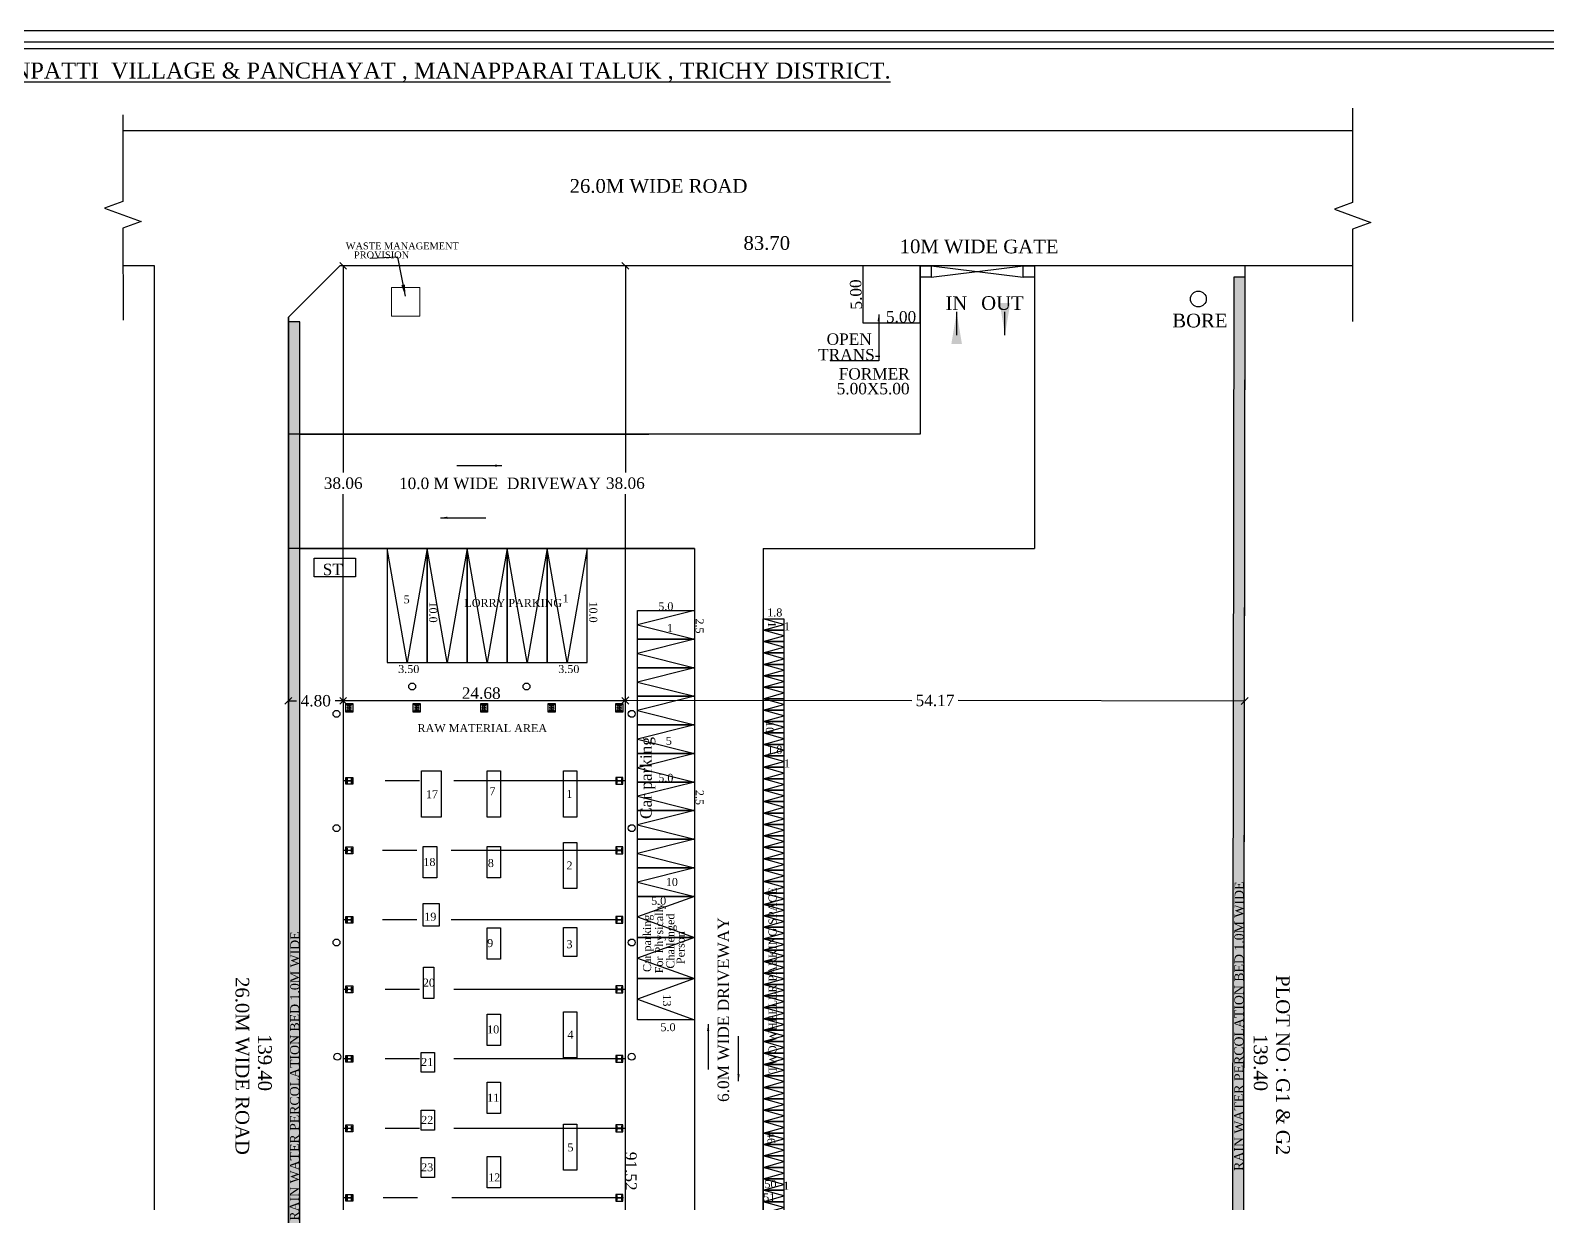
# Model space of a CAD drawing. Header units: metres. Extents: x 9436 to 9850, y -3407 to -3224.
# Drawn here: x 9543.09 to 9576.27, y -3254.2 to -3228.54 of the extents above; entities that cross this region are included whole.
import ezdxf

# ---------------------------------------------------------------- set-up
doc = ezdxf.new("R2010")
doc.units = ezdxf.units.M
doc.header["$MEASUREMENT"] = 0
doc.linetypes.add('CENTER', pattern=[2, 1.25, -0.25, 0.25, -0.25])
for name, color, linetype in [('0 HOLES', 60, 'Continuous'), ('AS_AT_SITE', 1, 'Continuous'), ('BLK_1_LVL_0_BLDG_FOOT_PRINT', 7, 'Continuous'), ('FMB_OR_PLR', 1, 'Continuous'), ('LORRY_PARKING', 7, 'Continuous'), ('PLOT_BOUNDARY', 70, 'Continuous'), ('RWH', 130, 'Continuous'), ('SHEET_1', 7, 'Continuous'), ('SUPER_IMPOSED', 1, 'Continuous'), ('TRANSFORMER_YARD', 7, 'Continuous')]:
    doc.layers.add(name, color=color, linetype=linetype)
for name, color, linetype, plot in [('BLK_1_COVERED_AREA', 140, 'Continuous', False), ('PARKING_SLOT', 30, 'Continuous', False), ('TWO_WHEELER_PARKING', 2, 'Continuous', False)]:
    doc.layers.add(name, color=color, linetype=linetype, plot=plot)
doc.layers.add('WASTE_DISPOSAL', color=7, linetype='Continuous', lineweight=0)
doc.styles.add('Isa-', font='times.ttf')
doc.styles.get("Standard").update_dxf_attribs({"font": 'arial.ttf'})
doc.styles.add('STYLE2', font='times.ttf')
doc.dimstyles.new('ISO-25', dxfattribs={"dimscale": 0, "dimtxt": 0.23, "dimasz": 0.15, "dimexe": 1.25, "dimexo": 0.625, "dimgap": 0.11, "dimtad": 0, "dimtih": 1, "dimtoh": 1, "dimzin": 1, "dimdsep": 46, "dimtxsty": 'STYLE2', "dimblk": 'OBLIQUE', "dimcen": 0, "dimse1": 1, "dimse2": 1, "dimclrd": 1, "dimclrt": 3, "dimadec": 0, "dimazin": 2, "dimtfac": 1, "dimtix": 1, "dimtofl": 0, "dimtmove": 0, "dimatfit": 3, "dimfxl": 0, "dimtolj": 1, "dimarcsym": 0})
doc.dimstyles.get("Standard").update_dxf_attribs({"dimtxt": 0.18, "dimasz": 0.18, "dimexe": 0.18, "dimexo": 0.0625, "dimgap": 0.09, "dimtad": 0, "dimtih": 1, "dimtoh": 1, "dimdec": 4, "dimzin": 0, "dimdsep": 46, "dimtxsty": 'Standard', "dimcen": 0.09, "dimadec": 0, "dimazin": 0, "dimtfac": 1, "dimtdec": 4, "dimtofl": 0, "dimtmove": 0, "dimatfit": 3, "dimfxl": 0, "dimtolj": 1, "dimtzin": 0, "dimarcsym": 0})

# ---------------------------------------------------------------- blocks, each defined once
blk = doc.blocks.new('_Oblique')
at = {"color": 0, "linetype": 'ByBlock', "lineweight": -2}
blk.add_line((-0.5, -0.5), (0.5, 0.5), dxfattribs=at)
blk = doc.blocks.new('*D297')
at = {"color": 1, "lineweight": -2}
for p, q in [((9837.544, -3856.148), (9837.544, -3860.668)), ((9837.544, -3865.663), (9837.544, -3861.143))]:
    blk.add_line(p, q, dxfattribs=at)
at = {"layer": 'Defpoints', "color": 0}
for p in [(9837.544, -3856.148), (9837.544, -3856.148), (9837.544, -3865.663)]:
    blk.add_point(p, dxfattribs=at)
at = {"color": 1, "lineweight": -2, "xscale": 0.15, "yscale": 0.15, "zscale": 0.15}
for p, rotation in [((9837.544, -3856.148), 90), ((9837.544, -3865.663), 270)]:
    blk.add_blockref('_Oblique', p, dxfattribs=dict(at, rotation=rotation))
at = {"color": 3, "insert": (9837.544, -3860.905), "char_height": 0.25, "attachment_point": 5, "style": 'STYLE2'}
blk.add_mtext('\\A1;38.06', dxfattribs=at)
blk = doc.blocks.new('*D298')
at = {"color": 1, "lineweight": -2}
for p, q in [((9843.714, -3856.148), (9843.714, -3860.668)), ((9843.714, -3865.663), (9843.714, -3861.143))]:
    blk.add_line(p, q, dxfattribs=at)
at = {"layer": 'Defpoints', "color": 0}
for p in [(9843.714, -3856.148), (9843.714, -3856.148), (9843.714, -3865.663)]:
    blk.add_point(p, dxfattribs=at)
at = {"color": 1, "lineweight": -2, "xscale": 0.15, "yscale": 0.15, "zscale": 0.15}
for p, rotation in [((9843.714, -3856.148), 89.99990178818734), ((9843.714, -3865.663), 269.9999017881873)]:
    blk.add_blockref('_Oblique', p, dxfattribs=dict(at, rotation=rotation))
at = {"color": 3, "insert": (9843.714, -3860.905), "char_height": 0.25, "attachment_point": 5, "style": 'STYLE2'}
blk.add_mtext('\\A1;38.06', dxfattribs=at)
blk = doc.blocks.new('26')
at = {"layer": '0 HOLES'}
for q in [(-28, 0), (0, 28), (28, 0), (0, -28)]:
    blk.add_line((0, 0), q, dxfattribs=at)
blk.add_circle((0, 0), 13, dxfattribs=at)
blk = doc.blocks.new('2-2-5')
at = {"color": 3}
blk.add_lwpolyline([(-0.52, -0.15), (-0.52, 0.45), (0.24, 0.45), (0.24, -0.15)], close=True, dxfattribs=at)
for points in [[(-0.45, -0.1), (-0.45, 0.4), (-0.42, 0.4), (-0.42, -0.1)], [(-0.42, 0.14), (-0.42, 0.16), (0.14, 0.16), (0.14, 0.14)], [(0.14, -0.1), (0.14, 0.4), (0.16, 0.4), (0.16, -0.1)]]:
    blk.add_lwpolyline(points, close=True)
at = {"xscale": -0.002000053278536, "yscale": 0.002000053278536, "zscale": 0.002000053278536, "rotation": 270}
for p in [(-0.34, 0.3), (-0.34, 0), (-0.14, 0.3), (-0.14, 0), (0.06, 0.3), (0.06, 0)]:
    blk.add_blockref('26', p, dxfattribs=at)
blk = doc.blocks.new('2-2')
at = {"color": 3}
blk.add_lwpolyline([(-0.41, 0.43), (0.19, 0.43), (0.19, -0.17), (-0.41, -0.17)], close=True, dxfattribs=at)
for points in [[(-0.31, 0.35), (0.09, 0.35), (0.09, 0.33), (-0.31, 0.33)], [(-0.12, 0.33), (-0.1, 0.33), (-0.1, -0.07), (-0.12, -0.07)], [(-0.31, -0.07), (0.09, -0.07), (0.09, -0.1), (-0.31, -0.1)]]:
    blk.add_lwpolyline(points, close=True)
blk = doc.blocks.new('*D299')
at = {"color": 1, "lineweight": -2}
for p, q in [((9843.714, -3865.648), (9849.977, -3865.657)), ((9857.255, -3865.667), (9850.993, -3865.658))]:
    blk.add_line(p, q, dxfattribs=at)
at = {"layer": 'Defpoints', "color": 0}
for p in [(9843.714, -3865.648), (9857.255, -3865.667), (9857.255, -3865.667)]:
    blk.add_point(p, dxfattribs=at)
at = {"color": 1, "lineweight": -2, "xscale": 0.15, "yscale": 0.15, "zscale": 0.15}
for p, rotation in [((9843.714, -3865.648), 179.9179487748601), ((9857.255, -3865.667), 359.9179487748602)]:
    blk.add_blockref('_Oblique', p, dxfattribs=dict(at, rotation=rotation))
at = {"color": 3, "insert": (9850.485, -3865.657), "char_height": 0.25, "attachment_point": 5, "style": 'STYLE2'}
blk.add_mtext('\\A1;54.17', dxfattribs=at)
blk = doc.blocks.new('*D302')
at = {"color": 1, "lineweight": -2}
for p, q in [((9836.344, -3865.663), (9836.521, -3865.663)), ((9837.544, -3865.663), (9837.368, -3865.663))]:
    blk.add_line(p, q, dxfattribs=at)
at = {"layer": 'Defpoints', "color": 0}
for p in [(9836.344, -3865.663), (9836.344, -3865.663), (9837.544, -3865.663)]:
    blk.add_point(p, dxfattribs=at)
at = {"color": 1, "lineweight": -2, "xscale": 0.15, "yscale": 0.15, "zscale": 0.15}
for p, rotation in [((9836.344, -3865.663), 179.9982832663732), ((9837.544, -3865.663), 359.9982832663732)]:
    blk.add_blockref('_Oblique', p, dxfattribs=dict(at, rotation=rotation))
at = {"color": 3, "insert": (9836.944, -3865.663), "char_height": 0.25, "attachment_point": 5, "style": 'STYLE2'}
blk.add_mtext('\\A1;4.80', dxfattribs=at)
blk = doc.blocks.new('7567567')
h = blk.add_hatch()
h.set_pattern_fill('HONEY', color=6)
h.paths.add_polyline_path([(793.1855, -853.0517), (793.1362, -887.4017), (772.7608, -887.4017), (772.7608, -854.0302), (772.5108, -854.0302), (772.5108, -887.6517), (793.3858, -887.6517), (793.4355, -853.0517)])
at = {"color": 7}
for p, q in [((795.7853, -849.8497), (768.8898, -849.8497)), ((769.581, -852.8017), (768.8921, -852.8017)), ((769.581, -889.7142), (769.581, -852.8017)), ((795.7853, -852.8017), (773.6358, -852.8017)), ((786.3248, -852.8017), (786.3248, -853.0517)), ((786.3248, -853.0517), (786.3248, -856.4818)), ((786.5683, -852.8017), (788.5814, -853.0517)), ((786.5683, -853.0517), (788.5814, -852.8017)), ((788.8248, -852.8017), (788.8248, -853.0517)), ((788.8248, -853.0517), (788.8248, -858.9818)), ((772.5108, -889.7142), (772.5108, -853.9267)), ((786.3248, -856.4818), (772.5108, -856.4818)), ((772.7608, -856.4818), (780.3959, -856.4818)), ((781.3959, -858.9818), (772.5108, -858.9818)), ((772.7608, -858.9818), (781.3959, -858.9818)), ((781.3959, -858.9818), (781.3959, -887.6517)), ((782.8959, -858.9818), (788.8248, -858.9818)), ((773.8329, -865.5847), (773.8329, -865.5887)), ((779.7588, -873.1847), (779.7588, -873.1887))]:
    blk.add_line(p, q, dxfattribs=at)
at = {"color": 6}
blk.add_line((782.8959, -858.9818), (782.8959, -887.6517), dxfattribs=at)
at = {"color": 7, "linetype": 'CENTER', "ltscale": 3}
for p, q in [((779.8808, -864.0667), (773.7108, -864.0667)), ((779.8233, -865.5867), (773.7108, -865.5867)), ((779.8233, -867.1067), (773.7108, -867.1067)), ((779.8808, -868.6267), (773.7108, -868.6267)), ((779.8808, -870.1487), (773.7108, -870.1487)), ((779.8808, -871.6667), (773.7108, -871.6667)), ((779.8365, -873.1867), (773.7108, -873.1867))]:
    blk.add_line(p, q, dxfattribs=at)
at = {"color": 7, "linetype": 'Continuous'}
for points in [[(795.7853, -849.3518), (795.7853, -851.4216), (795.3859, -851.567), (796.1847, -851.8577), (795.7853, -852.0031), (795.7853, -854.0195)], [(768.8898, -849.4977), (768.8898, -851.3953), (768.4904, -851.5407), (769.2892, -851.8314), (768.8898, -851.9768), (768.8954, -853.9932)]]:
    blk.add_lwpolyline(points, dxfattribs=at)
at = {"color": 7}
for points in [[(772.5108, -887.6517), (793.3858, -887.6517), (793.4358, -852.8017)], [(775.5488, -858.9818), (775.1113, -861.4818), (774.6738, -858.9818)], [(776.4238, -858.9818), (775.9863, -861.4818), (775.5488, -858.9818)], [(777.2988, -858.9818), (776.8613, -861.4818), (776.4238, -858.9818)], [(778.1738, -858.9818), (777.7363, -861.4818), (777.2988, -858.9818)], [(779.0488, -858.9818), (778.6113, -861.4818), (778.1738, -858.9818)], [(781.3959, -860.3427), (780.1459, -860.6552), (781.3959, -860.9677)], [(782.8959, -860.7703), (783.3459, -860.6453), (782.8959, -860.5203)], [(781.3959, -860.9677), (780.1459, -861.2802), (781.3959, -861.5927)], [(782.8959, -861.0203), (783.3459, -860.8953), (782.8959, -860.7703)], [(782.8959, -861.2703), (783.3459, -861.1453), (782.8959, -861.0203)], [(782.8959, -861.5203), (783.3459, -861.3953), (782.8959, -861.2703)], [(781.3959, -861.5927), (780.1459, -861.9052), (781.3959, -862.2177)], [(782.8959, -861.7703), (783.3459, -861.6453), (782.8959, -861.5203)], [(782.8959, -862.0203), (783.3459, -861.8953), (782.8959, -861.7703)], [(782.8959, -862.2703), (783.3459, -862.1453), (782.8959, -862.0203)], [(781.3959, -862.2177), (780.1459, -862.5302), (781.3959, -862.8427)], [(782.8959, -862.5203), (783.3459, -862.3953), (782.8959, -862.2703)], [(782.8959, -862.7703), (783.3459, -862.6453), (782.8959, -862.5203)], [(781.3959, -862.8427), (780.1459, -863.1552), (781.3959, -863.4677)], [(782.8959, -863.0203), (783.3459, -862.8953), (782.8959, -862.7703)], [(782.8959, -863.2703), (783.3459, -863.1453), (782.8959, -863.0203)], [(782.8959, -863.5203), (783.3459, -863.3953), (782.8959, -863.2703)], [(781.3959, -863.4677), (780.1459, -863.7802), (781.3959, -864.0927)], [(782.8959, -863.7703), (783.3459, -863.6453), (782.8959, -863.5203)], [(782.8959, -864.0203), (783.3459, -863.8953), (782.8959, -863.7703)], [(782.8959, -864.2703), (783.3459, -864.1453), (782.8959, -864.0203)], [(781.3959, -864.0927), (780.1459, -864.4052), (781.3959, -864.7177)], [(782.8959, -864.5203), (783.3459, -864.3953), (782.8959, -864.2703)], [(782.8959, -864.7703), (783.3459, -864.6453), (782.8959, -864.5203)], [(781.3959, -864.7177), (780.1459, -865.0302), (781.3959, -865.3427)], [(782.8959, -865.0203), (783.3459, -864.8953), (782.8959, -864.7703)], [(782.8959, -865.2703), (783.3459, -865.1453), (782.8959, -865.0203)], [(781.3959, -865.3427), (780.1459, -865.6552), (781.3959, -865.9677)], [(782.8959, -865.5203), (783.3459, -865.3953), (782.8959, -865.2703)], [(782.8959, -865.7703), (783.3459, -865.6453), (782.8959, -865.5203)], [(781.3959, -865.9677), (780.1459, -866.2802), (781.3959, -866.5927)], [(782.8959, -866.0203), (783.3459, -865.8953), (782.8959, -865.7703)], [(782.8959, -866.2703), (783.3459, -866.1453), (782.8959, -866.0203)], [(782.8959, -866.5203), (783.3459, -866.3953), (782.8959, -866.2703)], [(781.3959, -866.5927), (780.1459, -867.0427), (781.3959, -867.4927)], [(782.8959, -866.7703), (783.3459, -866.6453), (782.8959, -866.5203)], [(782.8959, -867.0203), (783.3459, -866.8953), (782.8959, -866.7703)], [(782.8959, -867.2703), (783.3459, -867.1453), (782.8959, -867.0203)], [(782.8959, -867.5203), (783.3459, -867.3953), (782.8959, -867.2703)], [(782.8959, -867.7703), (783.3459, -867.6453), (782.8959, -867.5203)], [(782.8959, -868.0203), (783.3459, -867.8953), (782.8959, -867.7703)], [(782.8959, -868.2703), (783.3459, -868.1453), (782.8959, -868.0203)], [(782.8959, -868.5203), (783.3459, -868.3953), (782.8959, -868.2703)], [(781.3959, -868.3927), (780.1459, -868.8427), (781.3959, -869.2927)], [(782.8959, -868.7703), (783.3459, -868.6453), (782.8959, -868.5203)], [(782.8959, -869.0203), (783.3459, -868.8953), (782.8959, -868.7703)], [(782.8959, -869.2703), (783.3459, -869.1453), (782.8959, -869.0203)], [(782.8959, -869.5203), (783.3459, -869.3953), (782.8959, -869.2703)], [(782.8959, -869.7703), (783.3459, -869.6453), (782.8959, -869.5203)], [(782.8959, -870.0203), (783.3459, -869.8953), (782.8959, -869.7703)], [(782.8959, -870.2703), (783.3459, -870.1453), (782.8959, -870.0203)], [(782.8959, -870.5203), (783.3459, -870.3953), (782.8959, -870.2703)], [(782.8959, -870.7703), (783.3459, -870.6453), (782.8959, -870.5203)], [(782.8959, -871.0203), (783.3459, -870.8953), (782.8959, -870.7703)], [(782.8959, -871.2703), (783.3459, -871.1453), (782.8959, -871.0203)], [(782.8959, -871.5203), (783.3459, -871.3953), (782.8959, -871.2703)], [(782.8959, -871.7703), (783.3459, -871.6453), (782.8959, -871.5203)], [(782.8959, -872.0203), (783.3459, -871.8953), (782.8959, -871.7703)], [(782.8959, -872.2703), (783.3459, -872.1453), (782.8959, -872.0203)], [(782.8959, -872.5203), (783.3459, -872.3953), (782.8959, -872.2703)], [(782.8959, -872.7703), (783.3459, -872.6453), (782.8959, -872.5203)], [(782.8959, -873.0203), (783.3459, -872.8953), (782.8959, -872.7703)], [(782.8959, -873.2703), (783.3459, -873.1453), (782.8959, -873.0203)], [(782.8959, -873.5203), (783.3459, -873.3953), (782.8959, -873.2703)]]:
    blk.add_lwpolyline(points, dxfattribs=at)
for points in [[(772.5108, -853.9267), (772.5108, -887.6517), (793.3858, -887.6517), (793.4358, -852.8017), (773.6358, -852.8017)], [(786.5683, -852.8017), (786.5683, -853.0517), (786.3248, -853.0517), (786.3248, -852.8017)], [(788.8248, -852.8017), (788.8248, -853.0517), (788.5814, -853.0517), (788.5814, -852.8017)], [(773.7108, -862.3167), (773.7108, -885.1967), (779.8808, -885.1967), (779.8808, -862.3167)], [(775.8541, -863.8504), (775.8541, -864.8578), (775.4212, -864.8578), (775.4212, -863.8504)], [(777.1508, -863.8504), (777.1508, -864.8578), (776.8574, -864.8578), (776.8574, -863.8504)], [(778.8179, -863.8504), (778.8179, -864.8578), (778.5245, -864.8578), (778.5245, -863.8504)], [(775.7559, -865.5052), (775.7559, -866.1913), (775.4626, -866.1913), (775.4626, -865.5052)], [(777.1508, -865.5052), (777.1508, -866.1913), (776.8574, -866.1913), (776.8574, -865.5052)], [(778.8179, -865.4153), (778.8179, -866.4228), (778.5245, -866.4228), (778.5245, -865.4153)], [(775.809, -866.7506), (775.809, -867.2447), (775.4626, -867.2447), (775.4626, -866.7506)], [(777.1508, -867.2782), (777.1508, -867.9644), (776.8574, -867.9644), (776.8574, -867.2782)], [(778.8179, -867.2737), (778.8179, -867.9095), (778.5245, -867.9095), (778.5245, -867.2737)], [(775.6905, -868.1439), (775.6905, -868.8301), (775.4664, -868.8301), (775.4664, -868.1439)], [(777.1508, -869.1663), (777.1508, -869.8524), (776.8574, -869.8524), (776.8574, -869.1663)], [(778.8179, -869.1154), (778.8179, -870.1228), (778.5245, -870.1228), (778.5245, -869.1154)], [(775.7068, -870.007), (775.7068, -870.4377), (775.4134, -870.4377), (775.4134, -870.007)], [(777.1508, -870.6595), (777.1508, -871.3456), (776.8574, -871.3456), (776.8574, -870.6595)], [(775.7068, -871.2725), (775.7068, -871.7031), (775.4134, -871.7031), (775.4134, -871.2725)], [(778.8179, -871.5734), (778.8179, -872.5808), (778.5245, -872.5808), (778.5245, -871.5734)], [(775.7068, -872.3078), (775.7068, -872.7385), (775.4134, -872.7385), (775.4134, -872.3078)], [(777.1508, -872.2821), (777.1508, -872.9683), (776.8574, -872.9683), (776.8574, -872.2821)]]:
    blk.add_lwpolyline(points, close=True, dxfattribs=at)
at = {"color": 6}
blk.add_lwpolyline([(773.0784, -859.1997), (773.9802, -859.1997), (773.9802, -859.6018), (773.0784, -859.6018)], close=True, dxfattribs=at)
blk.add_lwpolyline([(781.3959, -867.4927), (780.1459, -867.9427), (781.3959, -868.3927)], dxfattribs=at)
blk.add_circle((792.4117, -853.5284), 0.1733, dxfattribs=at)
at = {"color": 7}
for centre in [(775.2189, -862.0035), (777.7189, -862.0035), (773.5634, -862.6016), (780.0197, -862.6016), (773.5634, -865.1016), (780.0197, -865.1016), (773.5634, -867.6016), (780.0197, -867.6016), (773.5828, -870.1016), (780.0197, -870.1016)]:
    blk.add_circle(centre, 0.0758, dxfattribs=at)
at = {"layer": 'AS_AT_SITE', "color": 6}
blk.add_lwpolyline([(772.5108, -853.9267), (772.5108, -887.6517), (793.3858, -887.6517), (793.4358, -852.8017), (773.6358, -852.8017)], close=True, dxfattribs=at)
at = {"layer": 'BLK_1_COVERED_AREA', "color": 140, "lineweight": 25, "ltscale": 2}
blk.add_lwpolyline([(773.7108, -862.3167), (773.7108, -885.1967), (779.8808, -885.1967), (779.8808, -862.3167)], close=True, dxfattribs=at)
at = {"layer": 'BLK_1_LVL_0_BLDG_FOOT_PRINT', "color": 1, "lineweight": 25, "ltscale": 2}
blk.add_lwpolyline([(773.7108, -862.3167), (773.7108, -885.1967), (779.8808, -885.1967), (779.8808, -862.3167)], close=True, dxfattribs=at)
at = {"layer": 'FMB_OR_PLR', "color": 70}
blk.add_lwpolyline([(772.5108, -853.9267), (772.5108, -887.6517), (793.3858, -887.6517), (793.4358, -852.8017), (773.6358, -852.8017)], close=True, dxfattribs=at)
at = {"layer": 'LORRY_PARKING', "color": 175, "ltscale": 400}
for points in [[(775.5488, -858.9818), (774.6738, -858.9818), (774.6738, -861.4818), (775.5488, -861.4818)], [(776.4238, -858.9818), (775.5488, -858.9818), (775.5488, -861.4818), (776.4238, -861.4818)], [(777.2988, -858.9818), (776.4238, -858.9818), (776.4238, -861.4818), (777.2988, -861.4818)], [(778.1738, -858.9818), (777.2988, -858.9818), (777.2988, -861.4818), (778.1738, -861.4818)], [(779.0488, -858.9818), (778.1738, -858.9818), (778.1738, -861.4818), (779.0488, -861.4818)]]:
    blk.add_lwpolyline(points, close=True, dxfattribs=at)
at = {"layer": 'PARKING_SLOT', "linetype": 'Continuous'}
for points in [[(781.3959, -860.3427), (781.3959, -860.9677), (780.1459, -860.9677), (780.1459, -860.3427)], [(781.3959, -860.9677), (781.3959, -861.5927), (780.1459, -861.5927), (780.1459, -860.9677)], [(781.3959, -861.5927), (781.3959, -862.2177), (780.1459, -862.2177), (780.1459, -861.5927)], [(781.3959, -862.2177), (781.3959, -862.8427), (780.1459, -862.8427), (780.1459, -862.2177)], [(781.3959, -862.8427), (781.3959, -863.4677), (780.1459, -863.4677), (780.1459, -862.8427)], [(781.3959, -863.4677), (781.3959, -864.0927), (780.1459, -864.0927), (780.1459, -863.4677)], [(781.3959, -864.0927), (781.3959, -864.7177), (780.1459, -864.7177), (780.1459, -864.0927)], [(781.3959, -864.7177), (781.3959, -865.3427), (780.1459, -865.3427), (780.1459, -864.7177)], [(781.3959, -865.3427), (781.3959, -865.9677), (780.1459, -865.9677), (780.1459, -865.3427)], [(781.3959, -865.9677), (781.3959, -866.5927), (780.1459, -866.5927), (780.1459, -865.9677)], [(781.3959, -866.5927), (781.3959, -867.4927), (780.1459, -867.4927), (780.1459, -866.5927)], [(781.3959, -867.4927), (781.3959, -868.3927), (780.1459, -868.3927), (780.1459, -867.4927)], [(781.3959, -868.3927), (781.3959, -869.2927), (780.1459, -869.2927), (780.1459, -868.3927)]]:
    blk.add_lwpolyline(points, close=True, dxfattribs=at)
at = {"layer": 'PLOT_BOUNDARY', "color": 70, "linetype": 'ByBlock'}
blk.add_lwpolyline([(772.5108, -853.9267), (772.5108, -887.6517), (793.3858, -887.6517), (793.4358, -852.8017), (773.6358, -852.8017)], close=True, dxfattribs=at)
at = {"layer": 'RWH', "color": 130}
blk.add_lwpolyline([(793.1855, -853.0517), (793.1362, -887.4017), (772.7608, -887.4017), (772.7608, -854.0302), (772.5108, -854.0302), (772.5108, -887.6517), (793.3858, -887.6517), (793.4355, -853.0517)], close=True, dxfattribs=at)
at = {"layer": 'SUPER_IMPOSED', "color": 5}
blk.add_lwpolyline([(772.5108, -853.9267), (772.5108, -887.6517), (793.3858, -887.6517), (793.4358, -852.8017), (773.6358, -852.8017)], close=True, dxfattribs=at)
at = {"layer": 'TRANSFORMER_YARD', "color": 7, "lineweight": 25, "ltscale": 2}
blk.add_lwpolyline([(785.0748, -854.0517), (786.3248, -854.0517), (786.3248, -852.8017), (785.0748, -852.8017)], close=True, dxfattribs=at)
at = {"layer": 'TWO_WHEELER_PARKING', "color": 2, "lineweight": 25, "ltscale": 2}
for points in [[(783.3459, -860.7703), (782.8959, -860.7703), (782.8959, -860.5203), (783.3459, -860.5203)], [(783.3459, -861.0203), (782.8959, -861.0203), (782.8959, -860.7703), (783.3459, -860.7703)], [(783.3459, -861.2703), (782.8959, -861.2703), (782.8959, -861.0203), (783.3459, -861.0203)], [(783.3459, -861.5203), (782.8959, -861.5203), (782.8959, -861.2703), (783.3459, -861.2703)], [(783.3459, -861.7703), (782.8959, -861.7703), (782.8959, -861.5203), (783.3459, -861.5203)], [(783.3459, -862.0203), (782.8959, -862.0203), (782.8959, -861.7703), (783.3459, -861.7703)], [(783.3459, -862.2703), (782.8959, -862.2703), (782.8959, -862.0203), (783.3459, -862.0203)], [(783.3459, -862.5203), (782.8959, -862.5203), (782.8959, -862.2703), (783.3459, -862.2703)], [(783.3459, -862.7703), (782.8959, -862.7703), (782.8959, -862.5203), (783.3459, -862.5203)], [(783.3459, -863.0203), (782.8959, -863.0203), (782.8959, -862.7703), (783.3459, -862.7703)], [(783.3459, -863.2703), (782.8959, -863.2703), (782.8959, -863.0203), (783.3459, -863.0203)], [(783.3459, -863.5203), (782.8959, -863.5203), (782.8959, -863.2703), (783.3459, -863.2703)], [(783.3459, -863.7703), (782.8959, -863.7703), (782.8959, -863.5203), (783.3459, -863.5203)], [(783.3459, -864.0203), (782.8959, -864.0203), (782.8959, -863.7703), (783.3459, -863.7703)], [(783.3459, -864.2703), (782.8959, -864.2703), (782.8959, -864.0203), (783.3459, -864.0203)], [(783.3459, -864.5203), (782.8959, -864.5203), (782.8959, -864.2703), (783.3459, -864.2703)], [(783.3459, -864.7703), (782.8959, -864.7703), (782.8959, -864.5203), (783.3459, -864.5203)], [(783.3459, -865.0203), (782.8959, -865.0203), (782.8959, -864.7703), (783.3459, -864.7703)], [(783.3459, -865.2703), (782.8959, -865.2703), (782.8959, -865.0203), (783.3459, -865.0203)], [(783.3459, -865.5203), (782.8959, -865.5203), (782.8959, -865.2703), (783.3459, -865.2703)], [(783.3459, -865.7703), (782.8959, -865.7703), (782.8959, -865.5203), (783.3459, -865.5203)], [(783.3459, -866.0203), (782.8959, -866.0203), (782.8959, -865.7703), (783.3459, -865.7703)], [(783.3459, -866.2703), (782.8959, -866.2703), (782.8959, -866.0203), (783.3459, -866.0203)], [(783.3459, -866.5203), (782.8959, -866.5203), (782.8959, -866.2703), (783.3459, -866.2703)], [(783.3459, -866.7703), (782.8959, -866.7703), (782.8959, -866.5203), (783.3459, -866.5203)], [(783.3459, -867.0203), (782.8959, -867.0203), (782.8959, -866.7703), (783.3459, -866.7703)], [(783.3459, -867.2703), (782.8959, -867.2703), (782.8959, -867.0203), (783.3459, -867.0203)], [(783.3459, -867.5203), (782.8959, -867.5203), (782.8959, -867.2703), (783.3459, -867.2703)], [(783.3459, -867.7703), (782.8959, -867.7703), (782.8959, -867.5203), (783.3459, -867.5203)], [(783.3459, -868.0203), (782.8959, -868.0203), (782.8959, -867.7703), (783.3459, -867.7703)], [(783.3459, -868.2703), (782.8959, -868.2703), (782.8959, -868.0203), (783.3459, -868.0203)], [(783.3459, -868.5203), (782.8959, -868.5203), (782.8959, -868.2703), (783.3459, -868.2703)], [(783.3459, -868.7703), (782.8959, -868.7703), (782.8959, -868.5203), (783.3459, -868.5203)], [(783.3459, -869.0203), (782.8959, -869.0203), (782.8959, -868.7703), (783.3459, -868.7703)], [(783.3459, -869.2703), (782.8959, -869.2703), (782.8959, -869.0203), (783.3459, -869.0203)], [(783.3459, -869.5203), (782.8959, -869.5203), (782.8959, -869.2703), (783.3459, -869.2703)], [(783.3459, -869.7703), (782.8959, -869.7703), (782.8959, -869.5203), (783.3459, -869.5203)], [(783.3459, -870.0203), (782.8959, -870.0203), (782.8959, -869.7703), (783.3459, -869.7703)], [(783.3459, -870.2703), (782.8959, -870.2703), (782.8959, -870.0203), (783.3459, -870.0203)], [(783.3459, -870.5203), (782.8959, -870.5203), (782.8959, -870.2703), (783.3459, -870.2703)], [(783.3459, -870.7703), (782.8959, -870.7703), (782.8959, -870.5203), (783.3459, -870.5203)], [(783.3459, -871.0203), (782.8959, -871.0203), (782.8959, -870.7703), (783.3459, -870.7703)], [(783.3459, -871.2703), (782.8959, -871.2703), (782.8959, -871.0203), (783.3459, -871.0203)], [(783.3459, -871.5203), (782.8959, -871.5203), (782.8959, -871.2703), (783.3459, -871.2703)], [(783.3459, -871.7703), (782.8959, -871.7703), (782.8959, -871.5203), (783.3459, -871.5203)], [(783.3459, -872.0203), (782.8959, -872.0203), (782.8959, -871.7703), (783.3459, -871.7703)], [(783.3459, -872.2703), (782.8959, -872.2703), (782.8959, -872.0203), (783.3459, -872.0203)], [(783.3459, -872.5203), (782.8959, -872.5203), (782.8959, -872.2703), (783.3459, -872.2703)], [(783.3459, -872.7703), (782.8959, -872.7703), (782.8959, -872.5203), (783.3459, -872.5203)], [(783.3459, -873.0203), (782.8959, -873.0203), (782.8959, -872.7703), (783.3459, -872.7703)], [(783.3459, -873.2703), (782.8959, -873.2703), (782.8959, -873.0203), (783.3459, -873.0203)], [(783.3459, -873.5203), (782.8959, -873.5203), (782.8959, -873.2703), (783.3459, -873.2703)]]:
    blk.add_lwpolyline(points, close=True, dxfattribs=at)
at = {"layer": 'WASTE_DISPOSAL', "color": 2}
blk.add_lwpolyline([(775.3891, -853.279), (774.7641, -853.279), (774.7641, -853.904), (775.3891, -853.904)], close=True, dxfattribs=at)
at = {"color": 7, "yscale": 0.25, "zscale": 0.25}
for name, p, xscale, rotation in [('2-2-5', (773.8058, -862.5047), 0.25, 270), ('2-2-5', (775.2809, -862.5047), 0.25, 270), ('2-2-5', (776.7559, -862.5047), 0.25, 270), ('2-2-5', (778.2309, -862.5047), 0.25, 270), ('2-2-5', (779.7108, -862.5047), 0.25, 270), ('2-2', (773.8112, -864.0938), 0.25, 270), ('2-2', (779.7805, -864.0938), -0.25, 90), ('2-2', (773.8112, -865.6138), 0.25, 270), ('2-2', (779.7805, -865.6138), -0.25, 90), ('2-2', (773.8112, -867.1338), 0.25, 270), ('2-2', (779.7805, -867.1338), -0.25, 90), ('2-2', (773.8112, -868.6538), 0.25, 270), ('2-2', (779.7805, -868.6538), -0.25, 90), ('2-2', (773.8112, -870.1738), 0.25, 270), ('2-2', (779.7805, -870.1738), -0.25, 90), ('2-2', (773.8112, -871.6938), 0.25, 270), ('2-2', (779.7805, -871.6938), -0.25, 90), ('2-2', (773.8112, -873.2138), 0.25, 270), ('2-2', (779.7805, -873.2138), -0.25, 90)]:
    blk.add_blockref(name, p, dxfattribs=dict(at, xscale=xscale, rotation=rotation))
at = {"color": 6, "style": 'Isa-'}
for s, height, p in [('26.0M WIDE ROAD', 0.3, (778.6613, -851.2057)), ('5.00', 0.25, (785.5799, -854.0437)), ('OPEN ', 0.25, (784.2815, -854.531)), ('TRANS-', 0.25, (784.0968, -854.8713)), ('FORMER', 0.25, (784.5466, -855.2909)), ('5.00X5.00', 0.25, (784.502, -855.6138)), ('10.0 M WIDE  DRIVEWAY', 0.25, (774.9307, -857.6853)), ('ST', 0.25, (773.2619, -859.5683)), ('5', 0.175, (775.0323, -860.1843)), ('1', 0.175, (778.5083, -860.1633)), ('LORRY PARKING', 0.175, (776.3608, -860.2631)), ('5.0', 0.175, (780.6008, -860.3377)), ('1.8', 0.175, (782.9833, -860.4718)), ('1', 0.175, (780.7886, -860.812)), ('1', 0.175, (783.3485, -860.7736)), ('3.50', 0.175, (774.913, -861.7089)), ('3.50', 0.175, (778.413, -861.7089)), ('RAW MATERIAL AREA', 0.175, (775.3354, -863.0016)), ('5', 0.175, (780.7657, -863.2795)), ('1.8', 0.175, (782.9833, -863.4718)), ('1', 0.175, (783.3485, -863.7736)), ('5.0', 0.175, (780.6008, -864.0877)), ('17', 0.175, (775.5204, -864.4467)), ('7', 0.175, (776.9081, -864.3818)), ('1', 0.175, (778.5926, -864.4398)), ('18', 0.175, (775.4634, -865.9295)), ('8', 0.175, (776.8735, -865.9526)), ('2', 0.175, (778.5926, -866.005)), ('10', 0.175, (780.7657, -866.3664)), ('5.0', 0.175, (780.4442, -866.778)), ('19', 0.175, (775.4829, -867.1258)), ('9', 0.175, (776.8582, -867.7026)), ('3', 0.175, (778.5926, -867.7263)), ('20', 0.175, (775.4523, -868.5683)), ('10', 0.175, (776.8582, -869.5906)), ('4', 0.175, (778.6135, -869.7048)), ('5.0', 0.175, (780.6483, -869.5417)), ('21', 0.175, (775.4142, -870.3036)), ('11', 0.175, (776.8582, -871.0838)), ('22', 0.175, (775.4142, -871.5691)), ('5', 0.175, (778.6147, -872.1702)), ('23', 0.175, (775.4142, -872.6044)), ('12', 0.175, (776.881, -872.8284)), ('50', 0.175, (782.9225, -872.9729)), ('1', 0.175, (783.3311, -873.0092)), ('51', 0.175, (782.8942, -873.2614))]:
    blk.add_text(s, height=height, dxfattribs=at).set_placement(p)
at = {"color": 3, "lineweight": 25, "ltscale": 0.25, "style": 'STYLE2'}
for s, p in [('WASTE MANAGEMENT', (773.7661, -852.4421)), ('PROVISION', (773.945, -852.6384))]:
    blk.add_text(s, height=0.15, dxfattribs=at).set_placement(p)
at = {"color": 3, "style": 'STYLE2'}
blk.add_text('10M WIDE GATE', height=0.3, rotation=359.9178, dxfattribs=at).set_placement((785.8793, -852.5268))
at = {"color": 6, "style": 'Isa-'}
for s, height, rotation, p in [('5.00', 0.25, 91.77898, (785.0584, -853.7566)), ('10.0', 0.175, 270, (775.5927, -860.1447)), ('10.0', 0.175, 270, (779.0927, -860.1447)), ('2.5', 0.175, 270, (781.4177, -860.5153)), ('1', 0.175, 270, (782.9985, -860.5811)), ('10', 0.175, 270, (782.9534, -862.7588)), ('Car parking', 0.25, 90, (780.4581, -864.9006)), ('2.5', 0.175, 270, (781.4177, -864.2653)), ('TWO WHEELER PARKING SPACE', 0.175, 90, (783.1863, -870.4531)), ('Car parking', 0.175, 90, (780.4434, -868.2471)), ('For Physically', 0.175, 90, (780.707, -868.2755)), ('Challenged', 0.175, 90, (780.9527, -868.1733)), ('6.0M WIDE DRIVEWAY', 0.25, 90, (782.1484, -871.0891)), ('Person', 0.175, 90, (781.1751, -868.0747)), ('PLOT NO : G1 & G2', 0.3, 270, (794.1115, -868.3138)), ('26.0M WIDE ROAD', 0.3, 270, (771.3553, -868.3577)), ('13', 0.175, 270, (780.7044, -868.7369)), ('46', 0.175, 270, (782.9851, -871.7446))]:
    blk.add_text(s, height=height, rotation=rotation, dxfattribs=at).set_placement(p)
at = {"color": 3, "attachment_point": 5, "style": 'STYLE2'}
for s, insert, char_height, rotation in [('\\A1;83.70', (782.9733, -852.3067), 0.3, 359.9178), ('\\A1;24.68', (776.7292, -862.1509), 0.25, 359.9178), ('\\A1;RAIN WATER PERCOLATION BED 1.0M WIDE', (793.3004, -869.4328), 0.2, 89.9178), ('\\A1;RAIN WATER PERCOLATION BED 1.0M WIDE', (772.6506, -870.5227), 0.2, 89.9178), ('\\A1;139.40', (771.9951, -870.2281), 0.3, 270), ('\\A1;139.40', (793.7706, -870.2281), 0.3, 270), ('\\A1;91.52', (780.0003, -872.6043), 0.25, 270)]:
    blk.add_mtext(s, dxfattribs=dict(at, insert=insert, char_height=char_height, rotation=rotation))
at = {"color": 3, "char_height": 0.3, "attachment_point": 5, "style": 'STYLE2'}
for s, insert in [('\\A1;IN', (787.119, -853.6191)), ('\\A1;OUT', (788.1267, -853.6191)), ('\\A1;BORE', (792.4446, -854.0023))]:
    blk.add_mtext(s, dxfattribs=dict(at, insert=insert))
at = {"color": 7}
for p1, p2, picture, middle in [((773.7108, -862.3167), (773.7108, -852.8017), '*D297', (773.7108, -857.5592)), ((779.8808, -862.3167), (779.8809, -852.8017), '*D298', (779.8809, -857.5592)), ((773.7108, -862.3167), (772.5108, -862.3167), '*D302', (773.1108, -862.3167)), ((779.8808, -862.3017), (793.4222, -862.3211), '*D299', (786.6515, -862.3114))]:
    dim = blk.add_aligned_dim(p1=p1, p2=p2, distance=0, dimstyle='ISO-25', override={"dimscale": 1, "dimtxt": 0.25, "dimlfac": 4, "dimfxl": 75, "dimarcsym": 2}, dxfattribs=at)
    dim.commit()
    dim.dimension.update_dxf_attribs({"geometry": picture, "text_midpoint": middle, "insert": (-9063.8333, 3003.346)})
at = {"color": 4, "lineweight": 25, "ltscale": 0.25}
blk.add_leader([(775.0696, -853.4655), (774.9043, -852.6103), (774.302, -852.6429)], dimstyle='Standard', override={"dimtxt": 0.5, "dimasz": 0.25, "dimgap": 0, "dimtxsty": 'STYLE2'}, dxfattribs=at)
at = {"color": 7}
for points, override in [([(785.4206, -853.8656), (785.4206, -854.8793), (784.3584, -854.8793)], {"dimscale": 1, "dimfxl": 75, "dimarcsym": 2}), ([(787.1253, -853.8107), (787.1253, -854.3172)], {"dimscale": 1, "dimasz": 0.7, "dimfxl": 100, "dimfxlon": 1, "dimarcsym": 2}), ([(788.1821, -854.3172), (788.1821, -853.8107)], {"dimscale": 1, "dimasz": 0.7, "dimfxl": 100, "dimfxlon": 1, "dimarcsym": 2})]:
    blk.add_leader(points, dimstyle='ISO-25', override=override, dxfattribs=at)
at = {"color": 6}
for points, override in [([(777.1816, -857.1737), (776.1934, -857.1737)], {"dimscale": 1, "dimasz": 0.15, "dimfxl": 75, "dimarcsym": 2}), ([(775.8405, -858.313), (776.8288, -858.313)], {"dimscale": 1, "dimfxl": 75, "dimarcsym": 2}), ([(781.6909, -869.3883), (781.6909, -870.3766)], {"dimscale": 1, "dimfxl": 75, "dimarcsym": 2}), ([(782.3551, -870.6367), (782.3551, -869.6484)], {"dimscale": 1, "dimfxl": 75, "dimarcsym": 2})]:
    blk.add_leader(points, dimstyle='ISO-25', override=override, dxfattribs=at)

msp = doc.modelspace()

# ---------------------------------------------------------------- linework, layer by layer
at = {"color": 7}
for points in [[(9478.60672, -3228.79209), (9593.84473, -3228.79209), (9593.84473, -3320.06153), (9478.60672, -3320.06153)], [(9478.75672, -3228.94209), (9593.69473, -3228.94209), (9593.69473, -3319.91153), (9478.75672, -3319.91153)]]:
    msp.add_lwpolyline(points, close=True, dxfattribs=at)
at = {"layer": 'SHEET_1', "color": 6}
msp.add_lwpolyline([(9478.35672, -3228.54209), (9594.09473, -3228.54209), (9594.09473, -3320.31153), (9478.35672, -3320.31153)], close=True, dxfattribs=at)

# ---------------------------------------------------------------- block references
at = {"color": 6}
msp.add_blockref('7567567', (8776.21905, -2380.88918), dxfattribs=at)

# ---------------------------------------------------------------- texts
at = {"color": 3, "style": 'Isa-'}
msp.add_text('%%UPLAN SHOWING THE PROPOSED  CONSTRUCTION OF  INDUSTRIAL  BUILDING  IN "M/s RHINO SCAFF INDUSTRY PVT LTD." IN PLOT NO :G6 , S.NO:95/1, 2A, 2B, 2G, 2H, 96/1C, 1D, 1E, 2, 3, 1G, 1H & 97/9 , SIPCOT INDUSTRIAL ESTATE MANAPPARAI , KANNUDAIYANPATTI  VILLAGE & PANCHAYAT , MANAPPARAI TALUK , TRICHY DISTRICT.', height=0.35, dxfattribs=at).set_placement((9478.98363, -3229.59611))

doc.saveas('drawing.dxf')
